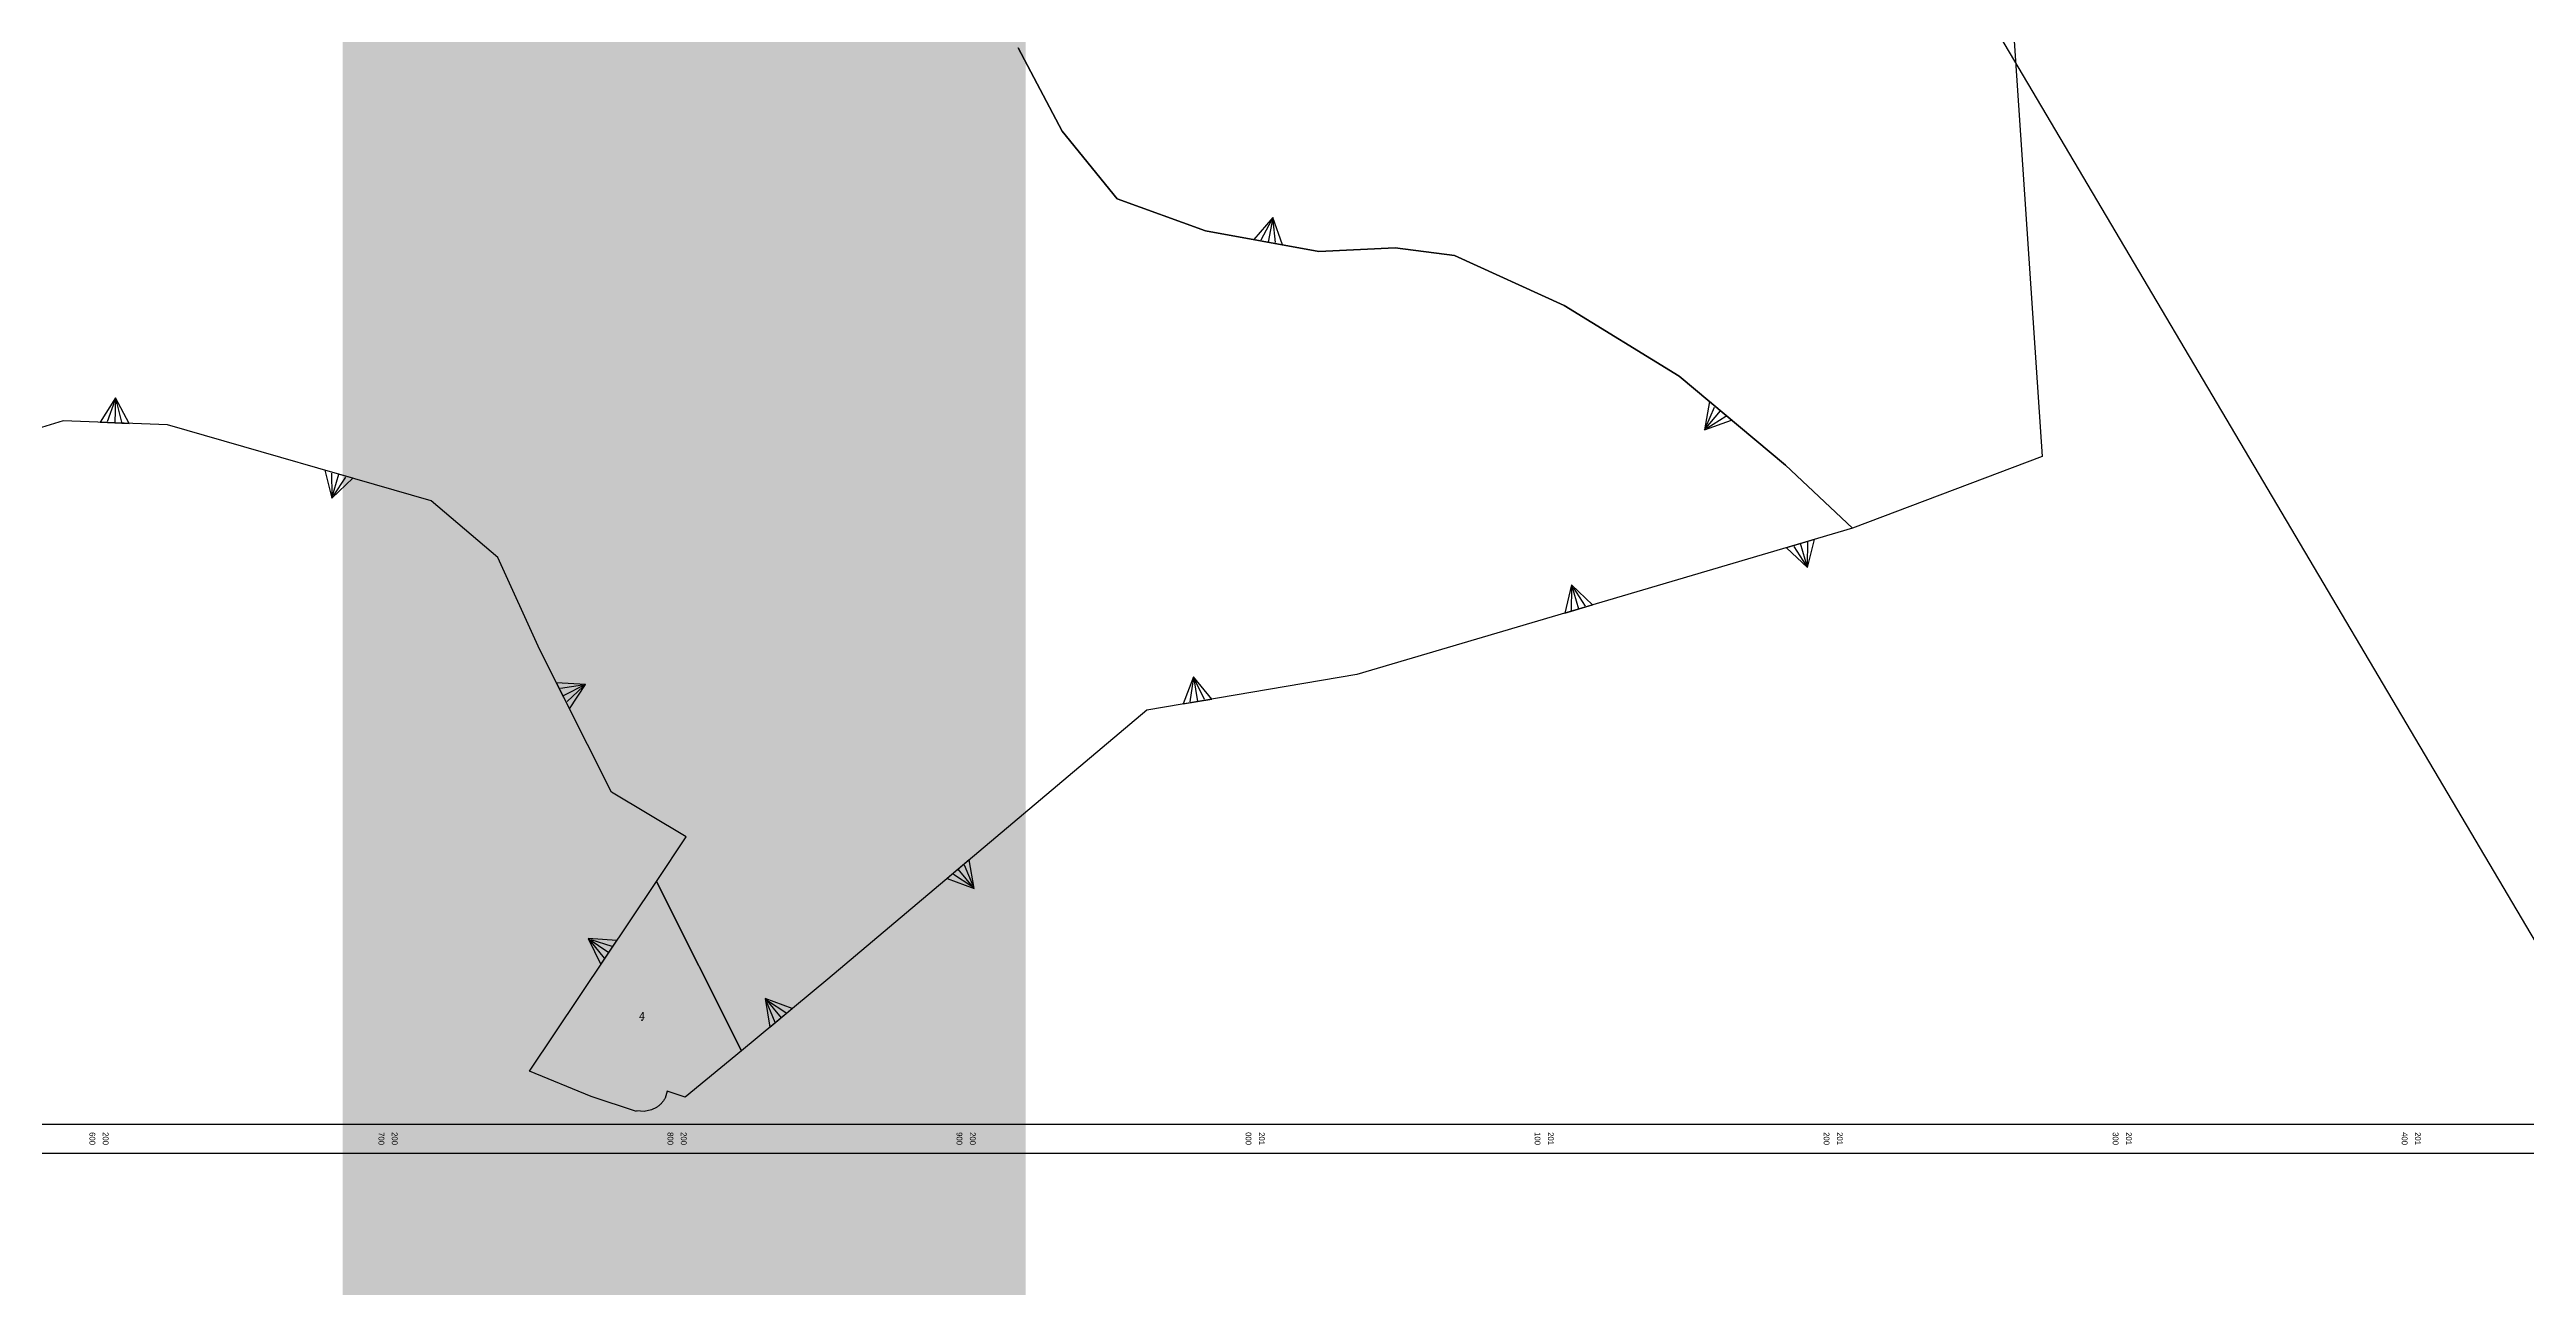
# Model space of a CAD drawing. Header units: metres. Extents: x 196582 to 208442, y 561446 to 572119.
# Drawn here: x 200583 to 201440, y 563492 to 563920 of the extents above; entities that cross this region are included whole.
import ezdxf
from ezdxf.enums import TextEntityAlignment as Align

# ---------------------------------------------------------------- set-up
doc = ezdxf.new("R2010")
doc.units = ezdxf.units.M
doc.header["$MEASUREMENT"] = 0
for name, color, linetype in [('C1600', 6, 'Continuous'), ('C1602', 130, 'Continuous'), ('C1603', 130, 'Continuous'), ('C1650PLT', 7, 'Continuous'), ('FRAMEM_BORDER', 251, 'Continuous'), ('FRAMEM_NAME', 251, 'Continuous'), ('M1200', 7, 'Continuous'), ('M1202', 7, 'Continuous'), ('M1300', 7, 'Continuous')]:
    doc.layers.add(name, color=color, linetype=linetype)
doc.layers.add('DIM', color=6, linetype='Continuous', lineweight=30)
doc.styles.add('FRAMEM_1', font='txt', dxfattribs={"width": 0.8})
doc.styles.add('hebtxt', font='hebtxt')
doc.styles.add('Romans', font='romans')
doc.styles.add('TRHEBTXT', font='simpheb')
doc.dimstyles.new('s500b', dxfattribs={"dimscale": 0.5, "dimtxt": 2.5, "dimasz": 2.5, "dimexe": 0.18, "dimexo": 0.0625, "dimgap": 0.09, "dimtad": 1, "dimdec": 1, "dimzin": 0, "dimdsep": 46, "dimtxsty": 'Romans', "dimcen": 0.09, "dimclrd": 212, "dimclre": 212, "dimclrt": 20, "dimadec": 3, "dimazin": 0, "dimtfac": 1, "dimtdec": 1, "dimtofl": 0, "dimtmove": 2, "dimatfit": 3, "dimfxl": 1, "dimtolj": 1, "dimtzin": 0, "dimarcsym": 0})
picture_1 = doc.add_image_def('image1.ecw', size_in_pixel=(118525, 46520))

# ---------------------------------------------------------------- blocks, each defined once
blk = doc.blocks.new('FRAMEM_BORDER')
at = {"layer": 'FRAMEM_NAME', "style": 'FRAMEM_1', "width": 0.8}
blk.add_attdef('NUMBER', text='', height=0.2, dxfattribs=at).set_placement((0.5, 0.5), align=Align.MIDDLE)
blk = doc.blocks.new('C1603')
at = {"color": 255}
blk.add_circle((0, 0), 0.1, dxfattribs=at)
at = {"style": 'hebtxt', "width": 4}
blk.add_attdef('CROSS', text='', height=4, dxfattribs=at).set_placement((0, 1.5), align=Align.MIDDLE)
at = {"style": 'hebtxt'}
blk.add_attdef('PARCEL_NAME', text='', height=2.7, dxfattribs=at).set_placement((0, 1.5), align=Align.MIDDLE)
at = {"style": 'hebtxt', "flags": 1}
for tag, p in [('PARCEL_PREVIOUS', (0, -8.5)), ('PARCEL_SOURCE', (0, -4)), ('PARCEL_STATUS', (0, -2.5)), ('LEGAL_AREA', (0, -5.5)), ('CALC_AREA', (0, -7)), ('GUSH', (0, -1)), ('GUSH_PREVIOUS', (0, -10)), ('TABA_MIGRASH', (0, -13)), ('TABA_YEUD', (0, -14.5)), ('TABA_PLAN', (0, -11.5)), ('COMMENT', (0, -16))]:
    blk.add_attdef(tag, text='', height=1, dxfattribs=at).set_placement(p, align=Align.MIDDLE)
blk = doc.blocks.new('GUSHMARK')
for p, q in [((0, 0.867), (0, 0)), ((-0.025, 0.772), (-0.262, 0.028)), ((0.023, 0.765), (0.24, 0.036))]:
    blk.add_line(p, q)
at = {"layer": 'C1650PLT'}
blk.add_lwpolyline([(0.501, 0), (0, 0.867), (-0.501, 0)], close=True, dxfattribs=at)
blk = doc.blocks.new('ANOT101')
blk.add_blockref('GUSHMARK', (0, 0))

msp = doc.modelspace()

# ---------------------------------------------------------------- linework, layer by layer
at = {"layer": 'C1600'}
for points in [[(201261.14, 563948.88), (201272.64, 563779.31), (201207, 563754.51), (201183.81, 563776.31), (201147.03, 563807.12), (201107.22, 563831.62), (201069.25, 563848.94), (201048.78, 563851.56), (201022.3, 563850.25), (200983.16, 563857.5), (200952.61, 563868.5), (200933.52, 563891.94), (200918.34, 563920.81)], [(200918.34, 563920.81), (200933.52, 563891.94), (200952.61, 563868.5), (200983.16, 563857.5), (201022.3, 563850.25), (201048.78, 563851.56), (201069.25, 563848.94), (201107.22, 563831.62), (201147.03, 563807.12), (201183.81, 563776.31), (201207, 563754.51), (201035.5, 563703.96), (200962.86, 563691.58), (200852.44, 563598.48), (200822.58, 563573.72), (200803.15, 563557.62), (200796.89, 563559.69), (200796.14, 563557.3), (200796.01, 563557.07), (200795.88, 563556.84), (200795.74, 563556.62), (200795.59, 563556.4), (200795.44, 563556.19), (200795.27, 563555.98), (200795.11, 563555.77), (200794.93, 563555.58), (200794.75, 563555.38), (200794.57, 563555.19), (200794.38, 563555.01), (200794.18, 563554.84), (200793.98, 563554.67), (200793.77, 563554.5), (200793.56, 563554.34), (200793.35, 563554.19), (200793.13, 563554.05), (200792.9, 563553.91), (200792.67, 563553.78), (200792.44, 563553.65), (200792.2, 563553.54), (200791.96, 563553.43), (200791.72, 563553.32), (200791.48, 563553.23), (200788.96, 563552.68), (200786.35, 563552.95), (200786.26, 563552.69), (200770.62, 563557.89), (200749.28, 563566.64), (200793.14, 563632.3), (200803.45, 563647.74), (200777.59, 563663.23), (200752.86, 563712.44), (200738.23, 563744.44), (200715.23, 563764), (200623.97, 563790.31), (200587.95, 563791.69), (200565.31, 563784.75)]]:
    msp.add_lwpolyline(points, dxfattribs=at)
at = {"layer": 'C1602'}
for points in [[(201261.14, 563948.88), (201272.64, 563779.31), (201207, 563754.51), (201183.81, 563776.31), (201147.03, 563807.12), (201107.22, 563831.62), (201069.25, 563848.94), (201048.78, 563851.56), (201022.3, 563850.25), (200983.16, 563857.5), (200952.61, 563868.5), (200933.52, 563891.94), (200918.34, 563920.81)], [(200918.34, 563920.81), (200933.52, 563891.94), (200952.61, 563868.5), (200983.16, 563857.5), (201022.3, 563850.25), (201048.78, 563851.56), (201069.25, 563848.94), (201107.22, 563831.62), (201147.03, 563807.12), (201183.81, 563776.31), (201207, 563754.51), (201035.5, 563703.96), (200962.86, 563691.58), (200852.44, 563598.48), (200822.58, 563573.72), (200793.14, 563632.3), (200803.45, 563647.74), (200777.59, 563663.23), (200752.86, 563712.44), (200738.23, 563744.44), (200715.23, 563764), (200623.97, 563790.31), (200587.95, 563791.69), (200565.31, 563784.75)]]:
    msp.add_lwpolyline(points, dxfattribs=at)
msp.add_lwpolyline([(200786.35, 563552.95), (200786.26, 563552.69), (200770.62, 563557.89), (200749.28, 563566.64), (200793.14, 563632.3), (200822.58, 563573.72), (200803.15, 563557.62), (200796.89, 563559.69), (200796.14, 563557.3), (200796.01, 563557.07), (200795.88, 563556.84), (200795.74, 563556.62), (200795.59, 563556.4), (200795.44, 563556.19), (200795.27, 563555.98), (200795.11, 563555.77), (200794.93, 563555.58), (200794.75, 563555.38), (200794.57, 563555.19), (200794.38, 563555.01), (200794.18, 563554.84), (200793.98, 563554.67), (200793.77, 563554.5), (200793.56, 563554.34), (200793.35, 563554.19), (200793.13, 563554.05), (200792.9, 563553.91), (200792.67, 563553.78), (200792.44, 563553.65), (200792.2, 563553.54), (200791.96, 563553.43), (200791.72, 563553.32), (200791.48, 563553.23), (200788.96, 563552.68)], close=True, dxfattribs=at)
at = {"layer": 'M1200'}
msp.add_lwpolyline([(196591.8, 563548.29), (204032.4, 563548.29), (204032.4, 565786.08), (196591.8, 565786.08), (196591.8, 563548.29)], close=True, dxfattribs=at)
at = {"layer": 'M1300'}
msp.add_lwpolyline([(196581.8, 563538.29), (204042.4, 563538.29), (204042.4, 565796.08), (196581.8, 565796.08), (196581.8, 563538.29)], close=True, dxfattribs=at)

# ---------------------------------------------------------------- block references
at = {"layer": 'C1600', "xscale": 10, "yscale": 10, "zscale": 10}
for p, rotation in [((201004.82, 563853.49), 349.5061641810135), ((200605.72, 563791.01), 357.8136535157743), ((201161.29, 563795.18), 140.0473491877832), ((200683.29, 563773.21), 163.9169747118331), ((201188.97, 563749.2), 196.42391853888), ((201112.23, 563726.58), 16.42391853888002), ((200760.84, 563696.55), 296.6848952383115), ((200980.39, 563694.57), 9.669810022321242), ((200897.54, 563636.5), 220.1355628688756), ((200776.72, 563607.73), 56.25698199179961), ((200836.27, 563585.07), 39.66013144422532)]:
    msp.add_blockref('ANOT101', p, dxfattribs=dict(at, rotation=rotation))
at = {"layer": 'C1603'}
msp.add_blockref('C1603', (200788.17, 563584.28), dxfattribs=at).add_auto_attribs({'PARCEL_NAME': '4'})
at = {"layer": 'FRAMEM_BORDER'}
ref = msp.add_blockref('FRAMEM_BORDER', (196620.73, 561796.72), dxfattribs=dict(at, xscale=8270.07354543102, yscale=4246.860437281429))
ref.add_attrib('NUMBER', '1', dxfattribs={"layer": 'FRAMEM_NAME', "height": 2500, "style": 'FRAMEM_1', "width": 0.8}).set_placement((200755.76, 563920.15), align=Align.MIDDLE)

# ---------------------------------------------------------------- texts
at = {"layer": 'M1202', "style": 'TRHEBTXT'}
for s, p in [('600', (200599, 563543.29)), ('700', (200699, 563543.29)), ('800', (200799, 563543.29)), ('900', (200899, 563543.29)), ('000', (200999, 563543.29)), ('100', (201099, 563543.29)), ('200', (201199, 563543.29)), ('300', (201299, 563543.29)), ('400', (201399, 563543.29))]:
    msp.add_text(s, height=2, rotation=270, dxfattribs=at).set_placement(p, align=Align.TOP_CENTER)
for s, p in [('200', (200601, 563543.29)), ('200', (200701, 563543.29)), ('200', (200801, 563543.29)), ('200', (200901, 563543.29)), ('201', (201001, 563543.29)), ('201', (201101, 563543.29)), ('201', (201201, 563543.29)), ('201', (201301, 563543.29)), ('201', (201401, 563543.29))]:
    msp.add_text(s, height=2, rotation=270, dxfattribs=at).set_placement(p, align=Align.BOTTOM_CENTER)

# ---------------------------------------------------------------- pictures from other files: only their frames are drawn
image = msp.add_image(picture_1, insert=(196589.83, 561446.34), size_in_units=(11852.5, 4652))
image.dxf.flags = 7

# ---------------------------------------------------------------- leaders
at = {"layer": 'DIM', "ltscale": 10, "annotation_type": 0, "has_hookline": 1, "hookline_direction": 0, "text_width": 799.27}
msp.add_leader([(201017.25, 564332.24), (201447.95, 563603.27), (201467.95, 563603.27)], dimstyle='s500b', override={"dimasz": 40, "dimgap": 0.4}, dxfattribs=at)

doc.saveas('drawing.dxf')
